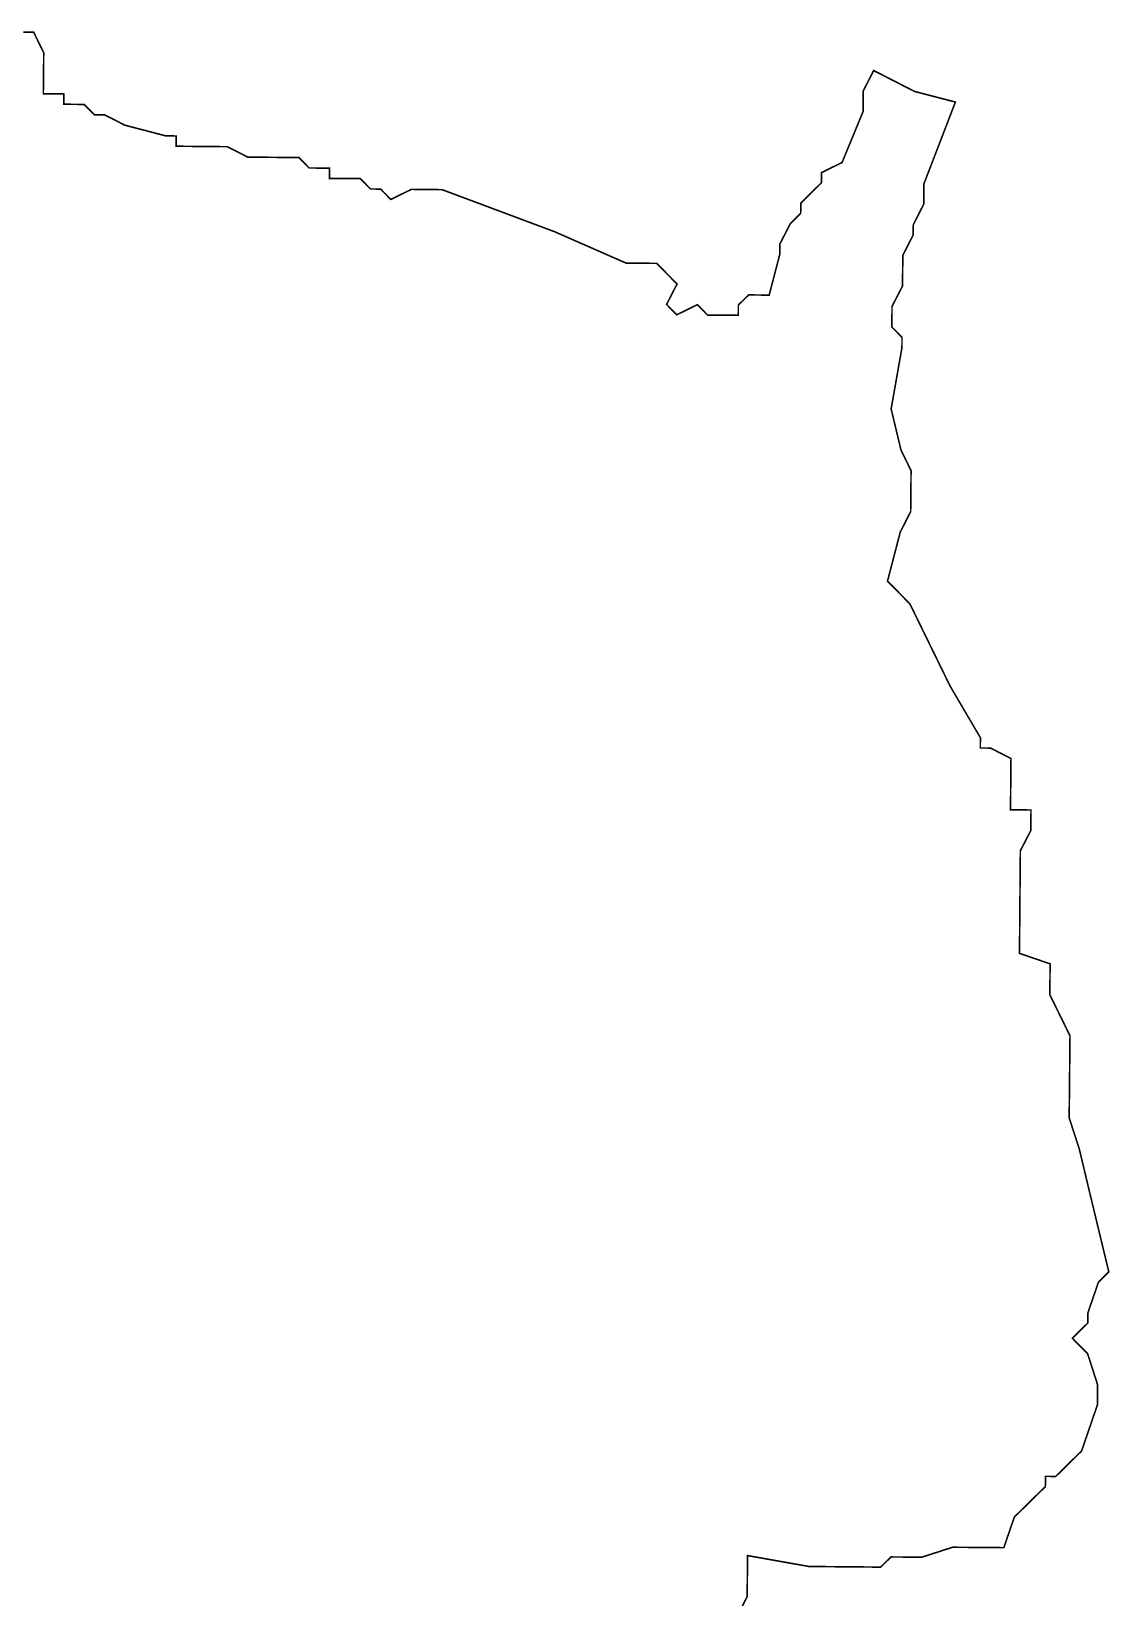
# Model space of a CAD drawing. Header units: metres. Extents: x 273705 to 276486, y 2064476 to 2069901.
# Drawn here: x 275128 to 276486, y 2067449 to 2069422 of the extents above; entities that cross this region are included whole.
import ezdxf

# ---------------------------------------------------------------- set-up
doc = ezdxf.new("R2010")
doc.units = ezdxf.units.M
doc.header["$MEASUREMENT"] = 0

msp = doc.modelspace()

# ---------------------------------------------------------------- linework, layer by layer
at = {"color": 6, "const_width": 2, "flags": 128}
msp.add_lwpolyline([(275117.7, 2069420.7), (275130.6, 2069420.6), (275143.3, 2069394.6), (275142.8, 2069343), (275168.6, 2069342.8), (275168.5, 2069329.9), (275194.3, 2069329.6), (275207.1, 2069316.6), (275220, 2069316.5), (275245.7, 2069303.4), (275297.2, 2069290), (275310.1, 2069289.9), (275310, 2069277), (275374.5, 2069276.4), (275400.2, 2069263.3), (275464.7, 2069262.7), (275477.5, 2069249.6), (275503.3, 2069249.4), (275503.2, 2069236.5), (275541.9, 2069236.2), (275554.7, 2069223.2), (275567.6, 2069223), (275580.4, 2069210), (275606.3, 2069222.7), (275645, 2069222.3), (275786.5, 2069169.4), (275876.5, 2069129.9), (275915.2, 2069129.5), (275940.8, 2069103.5), (275927.6, 2069077.8), (275940.5, 2069064.8), (275966.4, 2069077.5), (275979.2, 2069064.4), (276017.9, 2069064.1), (276018, 2069077), (276031, 2069089.8), (276056.8, 2069089.5), (276070.2, 2069141), (276070.3, 2069154), (276083.5, 2069179.6), (276096.5, 2069192.4), (276096.6, 2069205.3), (276122.6, 2069231), (276122.8, 2069243.8), (276148.6, 2069256.5), (276175.1, 2069320.8), (276175.3, 2069346.6), (276188.4, 2069372.3), (276239.8, 2069346), (276291.3, 2069332.6), (276251.7, 2069229.7), (276251.4, 2069203.9), (276238.3, 2069178.2), (276238.2, 2069165.3), (276225.1, 2069139.6), (276224.7, 2069100.9), (276211.5, 2069075.3), (276211.3, 2069049.4), (276224.1, 2069036.4), (276224, 2069023.5), (276210.4, 2068946.2), (276222.8, 2068894.4), (276235.5, 2068868.5), (276235, 2068816.9), (276221.9, 2068791.2), (276205.8, 2068729.4), (276234, 2068700.8), (276284.7, 2068597.1), (276322.8, 2068532.2), (276322.7, 2068519.3), (276335.6, 2068519.2), (276361.3, 2068506), (276360.7, 2068441.5), (276386.5, 2068441.2), (276386.3, 2068415.5), (276373.1, 2068389.8), (276372, 2068260.7), (276410.6, 2068247.5), (276410.2, 2068208.7), (276435.6, 2068156.9), (276434.6, 2068053.6), (276447.2, 2068014.8), (276460.1, 2067960.8), (276484.5, 2067859.6), (276471.5, 2067846.8), (276458.2, 2067808.2), (276458.1, 2067795.3), (276438.6, 2067776.1), (276457.8, 2067756.6), (276470.3, 2067717.8), (276470.1, 2067692), (276450.2, 2067634.1), (276417.7, 2067602.1), (276404.7, 2067602.2), (276404.6, 2067589.3), (276365.5, 2067550.9), (276352.3, 2067512.4), (276287.8, 2067512.9), (276249, 2067500.4), (276210.2, 2067500.7), (276197.2, 2067487.9), (276106.9, 2067488.7), (276029.6, 2067502.4), (276029.1, 2067450.7), (276015.9, 2067425)], dxfattribs=at)

doc.saveas('drawing.dxf')
